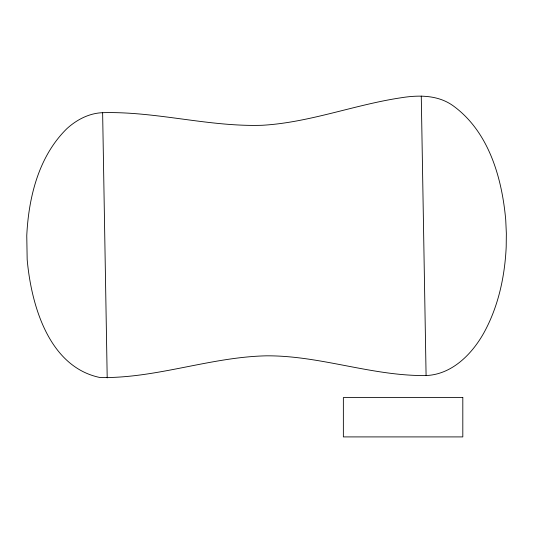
<?xml version="1.0" encoding="UTF-8"?>
<svg xmlns="http://www.w3.org/2000/svg" width="533" height="533" viewBox="0 0 533 533"><rect width="100%" height="100%" fill="white"/><g stroke="black" fill="none" stroke-linecap="round" stroke-linejoin="round"><path stroke-width="0.8" d="M426.087 375.538C451.904 374.532 471.912 354.232 483.837 332.938C498.342 306.662 504.818 276.64 506.197 246.846L506.35 233.361L505.73 219.896C501.966 177.875 488.848 131.638 453.083 105.741C438.059 94.934 418.891 94.901 401.369 97.726C354.585 104.668 309.773 122.55 262.309 125.275C208.709 127.007 156.242 111.217 102.629 112.683C89.191 113.183 76.719 119.685 66.925 128.62C38.649 156.322 28.609 197.31 26.763 235.693L27.17 259.511C31.207 304.829 48.776 367.01 100.151 377.551C156.356 378.523 210.215 357.05 266.287 355.831C320.313 355.418 372.067 376.225 426.087 375.538L421.27 96.093M102.629 112.683L107.2 377.89M462.811 397.551L343.359 397.551L343.359 436.907L462.811 436.907L462.811 397.551"/></g></svg>
